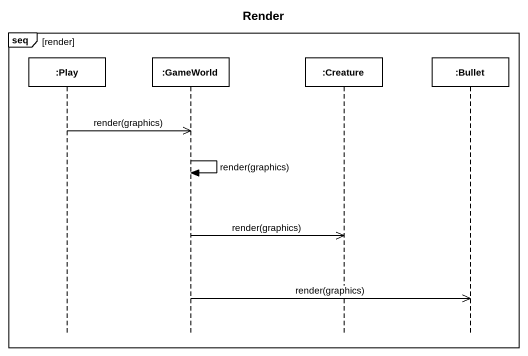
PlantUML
@startuml
title Render
hide footbox
participant ":Play" as Play
participant ":GameWorld" as GameWorld
participant ":Creature" as Creature
participant ":Bullet" as Bullet

group seq [render]
  Play ->> GameWorld : render(graphics)
  GameWorld -> GameWorld : render(graphics)
  GameWorld ->> Creature : render(graphics)
  GameWorld ->> Bullet : render(graphics)
end
@enduml
